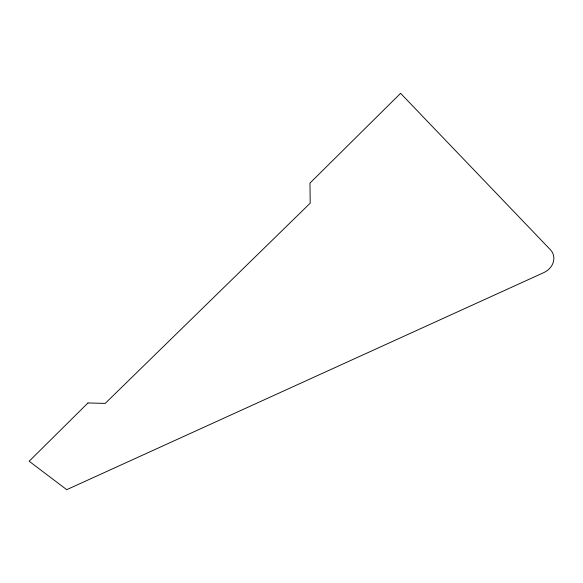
<?xml version="1.0" encoding="UTF-8"?>
<svg xmlns="http://www.w3.org/2000/svg" width="583" height="583" viewBox="0 0 583 583"><rect width="100%" height="100%" fill="white"/><g stroke="black" fill="none" stroke-linecap="round" stroke-linejoin="round"><path stroke-width="0.87" d="M87.982 402.962L29.15 461.24L66.732 489.676L543.866 272.574A16.237 14.065 -23 0 0 550.665 250.012L400.594 93.324L309.981 183.077L310.2 203.175L105.224 403.392L87.982 402.962"/></g></svg>
